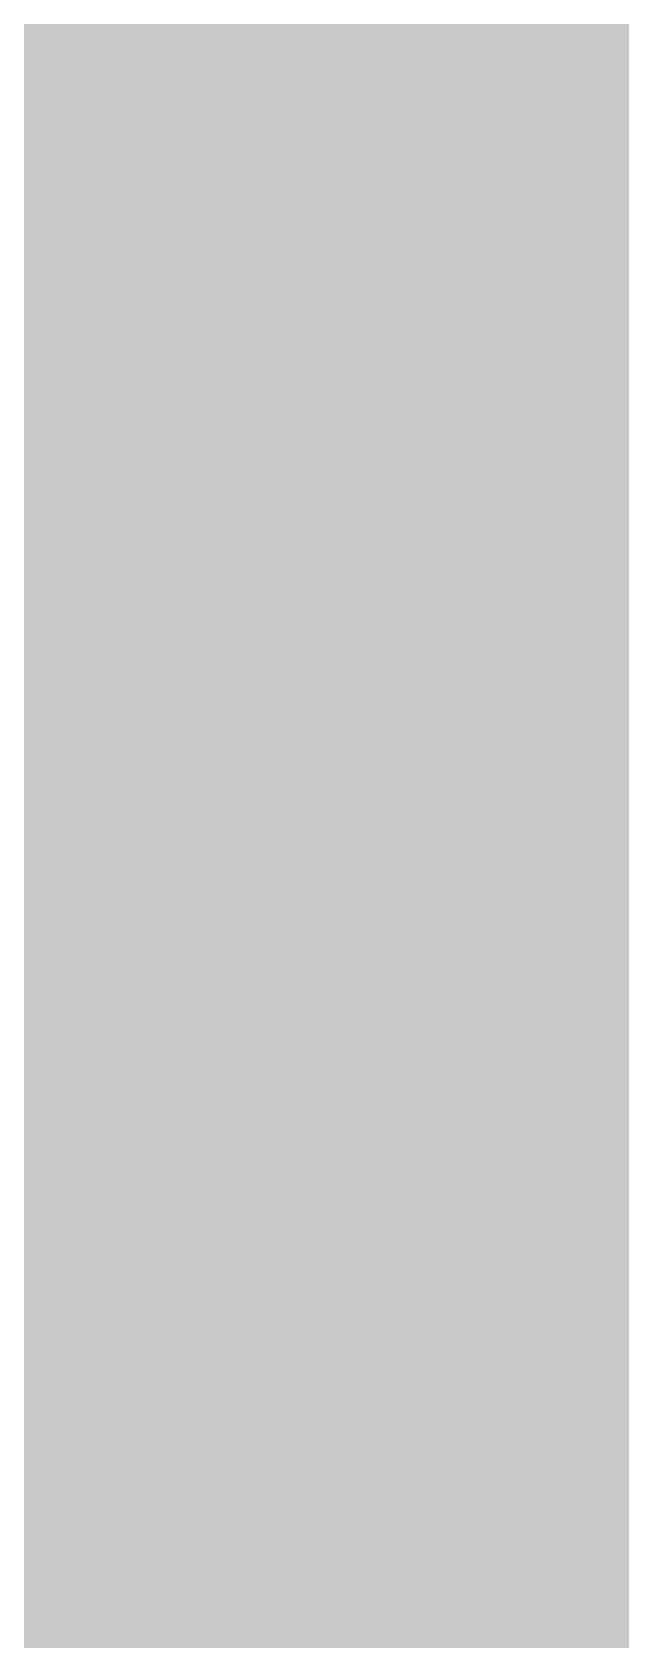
# Model space of a CAD drawing. Header units: metres. Extents: x 3856 to 4207, y -1118 to -691.
# Drawn here: x 4007.457276 to 4007.457895, y -960.589697 to -960.588007 of the extents above; entities that cross this region are included whole.
import ezdxf

# ---------------------------------------------------------------- set-up
doc = ezdxf.new("R2010")
doc.units = ezdxf.units.M
doc.layers.add('Surface Pattern', color=7, linetype='Continuous', lineweight=9)

msp = doc.modelspace()

# ---------------------------------------------------------------- hatches: boundary and pattern name
at = {"layer": 'Surface Pattern', "true_color": 0xcdcdcd}
h = msp.add_hatch(color=254, dxfattribs=at)
h.paths.add_polyline_path([(4007.6815496, -962.0273357), (4008.6568119, -962.0273357), (4008.6568119, -961.7473357), (4007.6488627, -961.7579542), (4007.6658845, -961.8330544), (4007.8008138, -961.9551979)])
h.paths.add_polyline_path([(4007.4962952, -962.0273357), (4007.6312294, -962.0273357), (4007.53703, -961.921717), (4007.4979585, -962.023023)])
h.paths.add_polyline_path([(4008.6504503, -961.4473367), (4008.6568119, -961.4473367), (4008.6504503, -961.2493955), (4008.5576571, -961.2513078), (4008.4325298, -961.254954), (4008.1765089, -961.3241038), (4008.1765089, -961.2870629), (4008.0510245, -961.2055759), (4007.9269159, -961.3060813), (4007.9517482, -961.3830889), (4007.8648445, -961.4052903), (4007.7874953, -961.4473367), (4008.4624379, -961.4473367)])
h.paths.add_polyline_path([(4008.6504503, -960.8673378), (4008.6568119, -960.8673378), (4008.6568119, -960.5873378), (4007.4568119, -960.5873378), (4007.4568119, -960.8673378), (4007.6710829, -960.8673378), (4008.0510245, -960.7735685), (4008.2254001, -960.7684872), (4008.5353764, -960.7954762), (4008.5007466, -960.8673378), (4008.5353764, -960.8673378)])
h.paths.add_polyline_path([(4008.6568119, -960.2873388), (4008.6568119, -960.0073388), (4007.4568119, -960.0073388), (4007.4568119, -960.2873388), (4007.9517482, -960.2873388)])
h.paths.add_polyline_path([(4007.9517482, -959.7073399), (4008.6568119, -959.7073399), (4008.6568119, -959.4273399), (4007.4568119, -959.4273399), (4007.4568119, -959.7073399)])
h.paths.add_polyline_path([(4007.9517482, -959.1273409), (4008.6568119, -959.1273409), (4008.6568119, -958.8473409), (4007.4568119, -958.8473409), (4007.4568119, -959.1273409)])
h.paths.add_polyline_path([(4007.4568119, -958.547342), (4008.6568119, -958.547342), (4008.6568119, -958.267342), (4007.4568119, -958.267342)])
h.paths.add_polyline_path([(4008.6568119, -957.967343), (4008.6568119, -957.687343), (4007.4568119, -957.687343), (4007.4568119, -957.967343), (4007.9517482, -957.967343)])
h.paths.add_polyline_path([(4007.9517482, -957.3873441), (4008.6568119, -957.3873441), (4008.6568119, -957.1073441), (4007.4568119, -957.1073441), (4007.4568119, -957.3873441)])
h.paths.add_polyline_path([(4007.9517482, -956.8073451), (4008.6568119, -956.8073451), (4008.6568119, -956.5273451), (4007.4568119, -956.5273451), (4007.4568119, -956.8073451)])

doc.saveas('drawing.dxf')
